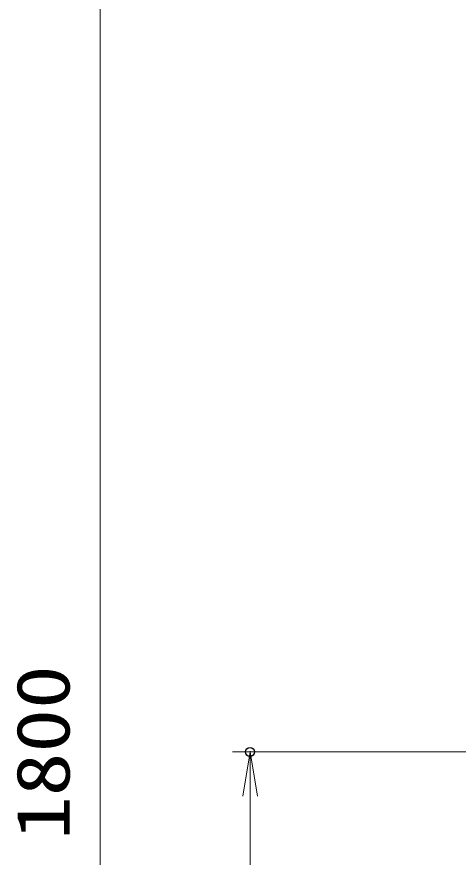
# Model space of a CAD drawing. Units: millimetres at full size; details may follow other scales. Extents: x -5940 to 5940, y -4200 to 4200.
# Drawn here: x -4050 to -3550, y -1036 to -85 of the extents above; entities that cross this region are included whole.
import ezdxf
from ezdxf.enums import TextEntityAlignment as Align

# ---------------------------------------------------------------- set-up
doc = ezdxf.new("R2010")
doc.units = ezdxf.units.MM
doc.header["$LTSCALE"] = 20
doc.header["$PDMODE"] = 32
doc.header["$PDSIZE"] = 10
doc.layers.add('0-4_寸法線', color=4, linetype='Continuous', lineweight=18)
doc.layers.add('0-5_0', color=7, linetype='Continuous', lineweight=18)
doc.layers.add('0-6_Defpoints', color=7, linetype='Continuous')
doc.styles.add('ＭＳ ゴシック', font='')
doc.styles.get('ＭＳ ゴシック').set_extended_font_data('MS Gothic')

# ---------------------------------------------------------------- blocks, each defined once
blk = doc.blocks.new('S30')
at = {"layer": '0-4_寸法線'}
for points in [[(-3850101.8, 53970473.1), (-3837281.6, 53970473.1), (-3831176.5, 53959346.5), (-3830695.5, 53958469.8)], [(-3831322.6, 53959266.3), (-3830695.5, 53958469.8), (-3831030.4, 53959426.7)]]:
    blk.add_lwpolyline(points, dxfattribs=at)
at = {"layer": '0-4_寸法線', "color": 254, "style": 'ＭＳ ゴシック'}
for s, width, p in [('戸当り柱 STKR400', 0.95, (-3850101.8, 53972812.4)), ('75x75x2.3t', 1.2, (-3850245.8, 53970712.4))]:
    blk.add_text(s, height=1212, dxfattribs=dict(at, width=width)).set_placement(p, align=Align.BOTTOM_LEFT)
blk = doc.blocks.new('_Open')
at = {"layer": '0-5_0'}
blk.add_line((-20, 3.333), (0, 0), dxfattribs=at)
blk.add_lwpolyline([(-20, -3.333), (0, 0), (-20, 0)], dxfattribs=at)

msp = doc.modelspace()

# ---------------------------------------------------------------- linework, layer by layer
at = {"layer": '0-4_寸法線'}
for p, q in [((-3956.12, -17.03), (-3956.12, -1817.03)), ((-2974.02, -917.03), (-3806.12, -917.03)), ((-3786.12, -1817.03), (-3786.12, -917.03))]:
    msp.add_line(p, q, dxfattribs=at)
at = {"layer": '0-6_Defpoints'}
msp.add_point((-3786.12, -917.03), dxfattribs=at)

# ---------------------------------------------------------------- block references
at = {"layer": '0-4_寸法線', "xscale": 0.05, "yscale": 0.05}
msp.add_blockref('S30', (188501.9, -2698063.17), dxfattribs=at)
at = {"layer": '0-4_寸法線', "xscale": 2.5, "yscale": 2.5, "rotation": 90}
msp.add_blockref('_Open', (-3786.12, -917.03), dxfattribs=at)

# ---------------------------------------------------------------- texts
at = {"layer": '0-4_寸法線', "color": 254, "style": 'ＭＳ ゴシック', "width": 1.2}
msp.add_text('1800', height=60.56, rotation=90, dxfattribs=at).set_placement((-3972.46, -1016.63), align=Align.BOTTOM_LEFT)

doc.saveas('drawing.dxf')
